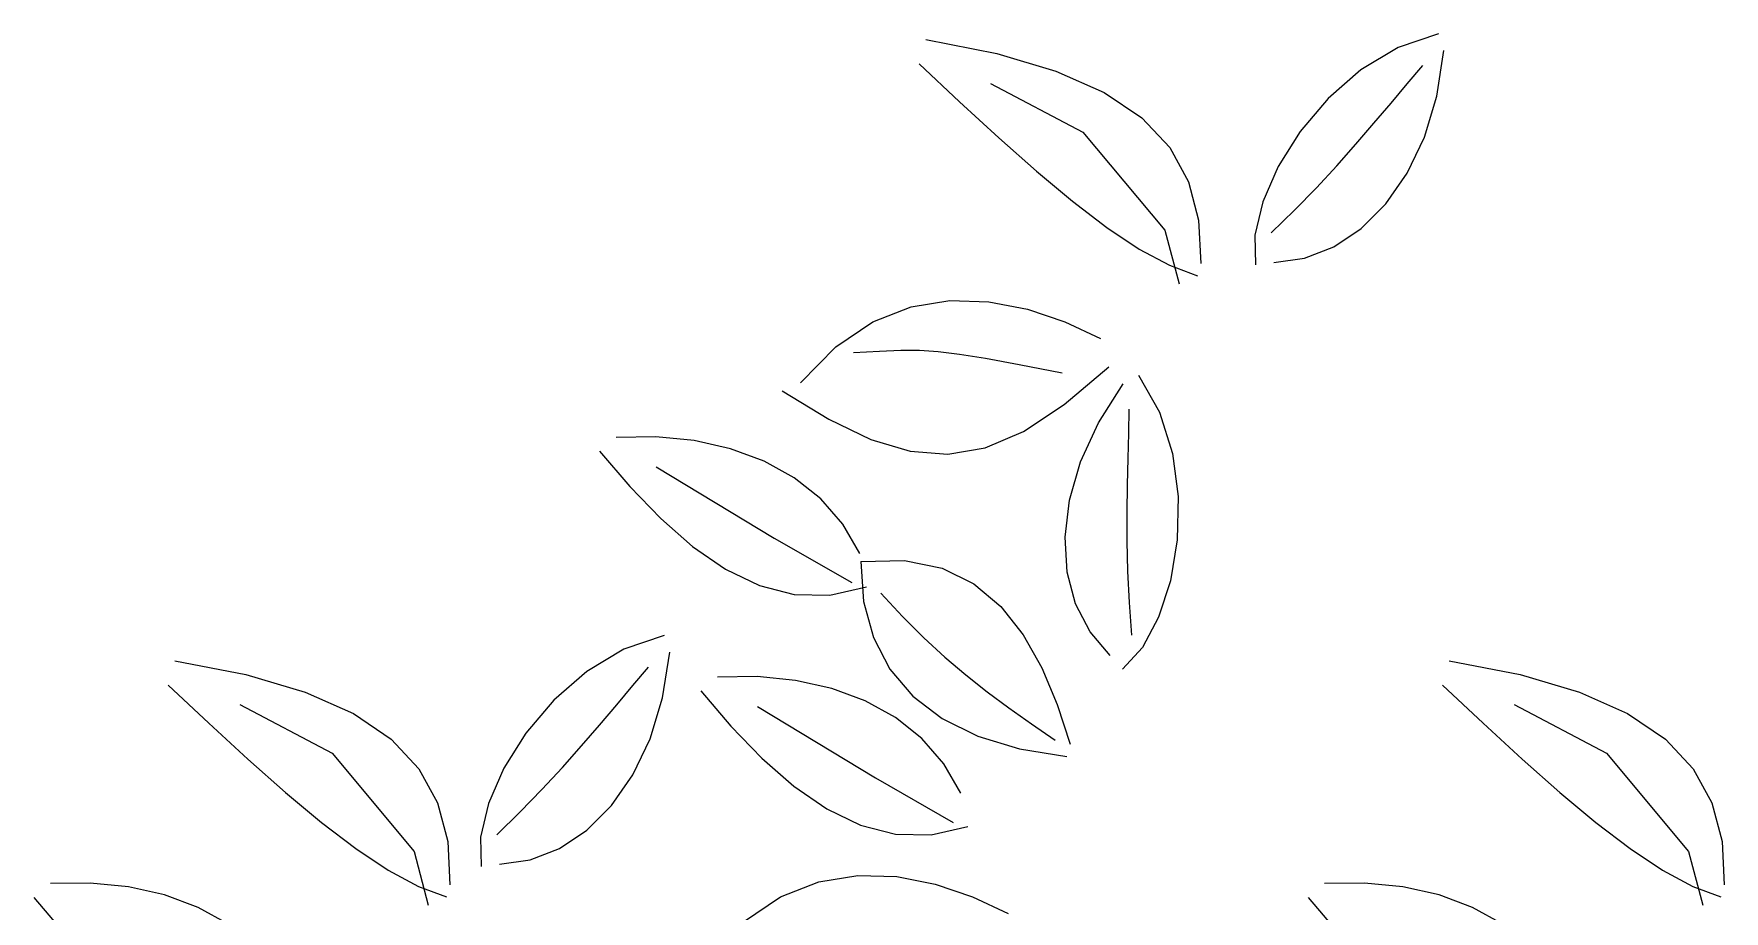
# Model space of a CAD drawing. Header units: millimetres. Extents: x 284148 to 331264, y 78716 to 101523.
# Drawn here: x 315879.7 to 316283, y 86232.5 to 86441.8 of the extents above; entities that cross this region are included whole.
import ezdxf

# ---------------------------------------------------------------- set-up
doc = ezdxf.new("R2010")
doc.units = ezdxf.units.MM

# ---------------------------------------------------------------- blocks, each defined once
blk = doc.blocks.new('A$C4D901EEA')
for p, q in [((375.61, 1823.36), (392.55, 1820.05)), ((497.96, 1824.74), (488.31, 1821.44)), ((392.55, 1820.05), (406.69, 1815.86)), ((488.31, 1821.44), (479.46, 1816.14)), ((497.56, 1809.87), (499.26, 1820.73)), ((374.03, 1817.54), (383.68, 1808.5)), ((406.69, 1815.86), (418.19, 1810.74)), ((479.46, 1816.14), (471.62, 1809.31)), ((490.5, 1812.8), (494.21, 1817.17)), ((391.08, 1812.91), (413.11, 1801.3)), ((486.63, 1808.2), (490.5, 1812.8)), ((383.68, 1808.5), (393.03, 1799.92)), ((418.19, 1810.74), (427.19, 1804.67)), ((471.62, 1809.31), (464.97, 1801.45)), ((482.56, 1803.39), (486.63, 1808.2)), ((494.58, 1800.09), (497.56, 1809.87)), ((427.19, 1804.67), (433.84, 1797.59)), ((478.25, 1798.41), (482.56, 1803.39)), ((393.03, 1799.92), (402.02, 1791.97)), ((413.11, 1801.3), (432.69, 1777.86)), ((464.97, 1801.45), (459.71, 1793.06)), ((490.47, 1791.49), (494.58, 1800.09)), ((433.84, 1797.59), (438.3, 1789.46)), ((473.68, 1793.28), (478.25, 1798.41)), ((402.02, 1791.97), (410.63, 1784.79)), ((459.71, 1793.06), (456.04, 1784.64)), ((468.81, 1788.02), (473.68, 1793.28)), ((485.39, 1784.19), (490.47, 1791.49)), ((438.3, 1789.46), (440.71, 1780.26)), ((463.6, 1782.66), (468.81, 1788.02)), ((410.63, 1784.79), (418.81, 1778.55)), ((456.04, 1784.64), (454.16, 1776.67)), ((458.01, 1777.22), (463.6, 1782.66)), ((479.51, 1778.3), (485.39, 1784.19)), ((418.81, 1778.55), (426.53, 1773.4)), ((440.71, 1780.26), (441.22, 1769.92)), ((432.69, 1777.86), (436.08, 1765.07)), ((454.16, 1776.67), (454.27, 1769.65)), ((472.98, 1773.93), (479.51, 1778.3)), ((426.53, 1773.4), (433.75, 1769.51)), ((458.64, 1770.18), (465.97, 1771.19)), ((465.97, 1771.19), (472.98, 1773.93)), ((433.75, 1769.51), (440.43, 1767.01)), ((362.98, 1755.99), (372.11, 1759.58)), ((372.11, 1759.58), (381.4, 1761.1)), ((381.4, 1761.1), (390.69, 1760.82)), ((390.69, 1760.82), (399.87, 1759.04)), ((399.87, 1759.04), (408.78, 1756.02)), ((354.14, 1750.05), (362.98, 1755.99)), ((408.78, 1756.02), (417.29, 1752.05)), ((345.74, 1741.49), (354.14, 1750.05)), ((358.37, 1748.68), (364.59, 1749.06)), ((364.59, 1749.06), (369.64, 1749.27)), ((369.64, 1749.27), (374.11, 1749.26)), ((374.11, 1749.26), (378.58, 1748.97)), ((378.58, 1748.97), (383.64, 1748.35)), ((383.64, 1748.35), (389.88, 1747.33)), ((389.88, 1747.33), (397.87, 1745.86)), ((397.87, 1745.86), (408.2, 1743.89)), ((408.68, 1736.27), (419.26, 1745.27)), ((426.37, 1743.34), (431.41, 1734.47)), ((341.39, 1739.54), (352.46, 1732.82)), ((416.8, 1731.94), (422.73, 1741.2)), ((398.97, 1729.88), (408.68, 1736.27)), ((424.03, 1729.45), (424.15, 1735.19)), ((431.41, 1734.47), (434.51, 1724.63)), ((352.46, 1732.82), (362.52, 1727.99)), ((412.55, 1722.64), (416.8, 1731.94)), ((311.24, 1728.58), (301.75, 1728.44)), ((320.38, 1727.68), (311.24, 1728.58)), ((329.02, 1725.73), (320.38, 1727.68)), ((362.52, 1727.99), (371.89, 1725.15)), ((389.81, 1725.98), (398.97, 1729.88)), ((423.88, 1723.44), (424.03, 1729.45)), ((297.8, 1725.14), (304.98, 1716.72)), ((337.03, 1722.76), (329.02, 1725.73)), ((344.25, 1718.77), (337.03, 1722.76)), ((371.89, 1725.15), (380.88, 1724.44)), ((380.88, 1724.44), (389.81, 1725.98)), ((409.93, 1713.48), (412.55, 1722.64)), ((423.74, 1717.14), (423.88, 1723.44)), ((434.51, 1724.63), (435.85, 1714.32)), ((311.3, 1721.47), (339.49, 1704.44)), ((350.56, 1713.78), (344.25, 1718.77)), ((304.98, 1716.72), (312.38, 1709.08)), ((423.66, 1710.56), (423.74, 1717.14)), ((435.85, 1714.32), (435.63, 1704.03)), ((355.81, 1707.77), (350.56, 1713.78)), ((408.89, 1704.65), (409.93, 1713.48)), ((423.68, 1703.68), (423.66, 1710.56)), ((312.38, 1709.08), (320, 1702.44)), ((359.86, 1700.78), (355.81, 1707.77)), ((320, 1702.44), (327.85, 1697.06)), ((339.49, 1704.44), (357.97, 1693.8)), ((409.39, 1696.34), (408.89, 1704.65)), ((423.84, 1696.52), (423.68, 1703.68)), ((435.63, 1704.03), (434, 1694.26)), ((360.1, 1698.84), (370.55, 1699.1)), ((360.1, 1698.84), (360.79, 1689.29)), ((370.55, 1699.1), (379.51, 1697.23)), ((327.85, 1697.06), (335.92, 1693.16)), ((379.51, 1697.23), (387.12, 1693.49)), ((411.38, 1688.74), (409.39, 1696.34)), ((424.19, 1689.05), (423.84, 1696.52)), ((434, 1694.26), (431.16, 1685.53)), ((335.92, 1693.16), (344.22, 1691)), ((344.22, 1691), (352.75, 1690.81)), ((352.75, 1690.81), (361.52, 1692.83)), ((364.91, 1691.29), (370.1, 1685.7)), ((387.12, 1693.49), (393.53, 1688.12)), ((360.79, 1689.29), (363.12, 1680.72)), ((393.53, 1688.12), (398.88, 1681.37)), ((414.81, 1682.04), (411.38, 1688.74)), ((424.77, 1681.28), (424.19, 1689.05)), ((370.1, 1685.7), (375.17, 1680.66)), ((419.64, 1676.42), (414.81, 1682.04)), ((431.16, 1685.53), (427.29, 1678.31)), ((303.56, 1677.9), (294.72, 1672.59)), ((313.21, 1681.19), (303.56, 1677.9)), ((363.12, 1680.72), (367.05, 1673.18)), ((375.17, 1680.66), (380.17, 1676.06)), ((398.88, 1681.37), (403.33, 1673.48)), ((427.29, 1678.31), (422.56, 1673.13)), ((196.47, 1675.17), (213.41, 1671.86)), ((312.82, 1666.32), (314.52, 1677.18)), ((380.17, 1676.06), (385.18, 1671.8)), ((500.5, 1675.17), (517.44, 1671.86)), ((213.41, 1671.86), (227.55, 1667.67)), ((294.72, 1672.59), (286.87, 1665.76)), ((305.75, 1669.25), (309.47, 1673.63)), ((335.39, 1671.4), (325.9, 1671.26)), ((344.53, 1670.5), (335.39, 1671.4)), ((353.17, 1668.55), (344.53, 1670.5)), ((367.05, 1673.18), (372.55, 1666.71)), ((385.18, 1671.8), (390.26, 1667.78)), ((403.33, 1673.48), (407.01, 1664.7)), ((517.44, 1671.86), (531.58, 1667.67)), ((194.89, 1669.35), (204.54, 1660.31)), ((227.55, 1667.67), (239.05, 1662.55)), ((286.87, 1665.76), (280.22, 1657.9)), ((301.88, 1664.65), (305.75, 1669.25)), ((309.83, 1656.54), (312.82, 1666.32)), ((321.95, 1667.96), (329.13, 1659.55)), ((361.18, 1665.58), (353.17, 1668.55)), ((372.55, 1666.71), (379.56, 1661.36)), ((390.26, 1667.78), (395.47, 1663.92)), ((498.92, 1669.35), (508.57, 1660.31)), ((531.58, 1667.67), (543.08, 1662.55)), ((211.94, 1664.72), (233.97, 1653.11)), ((239.05, 1662.55), (248.05, 1656.47)), ((297.81, 1659.84), (301.88, 1664.65)), ((335.45, 1664.29), (363.64, 1647.26)), ((368.4, 1661.6), (361.18, 1665.58)), ((374.71, 1656.6), (368.4, 1661.6)), ((395.47, 1663.92), (400.87, 1660.1)), ((407.01, 1664.7), (410.08, 1655.27)), ((515.97, 1664.72), (538, 1653.11)), ((543.08, 1662.55), (552.08, 1656.47)), ((204.54, 1660.31), (213.89, 1651.73)), ((280.22, 1657.9), (274.97, 1649.52)), ((293.51, 1654.86), (297.81, 1659.84)), ((329.13, 1659.55), (336.53, 1651.9)), ((379.56, 1661.36), (388.05, 1657.15)), ((400.87, 1660.1), (406.52, 1656.24)), ((508.57, 1660.31), (517.92, 1651.73)), ((248.05, 1656.47), (254.7, 1649.39)), ((288.94, 1649.73), (293.51, 1654.86)), ((305.72, 1647.94), (309.83, 1656.54)), ((379.96, 1650.6), (374.71, 1656.6)), ((388.05, 1657.15), (397.97, 1654.14)), ((397.97, 1654.14), (409.29, 1652.36)), ((552.08, 1656.47), (558.73, 1649.39)), ((213.89, 1651.73), (222.88, 1643.78)), ((233.97, 1653.11), (253.55, 1629.67)), ((274.97, 1649.52), (271.3, 1641.09)), ((284.06, 1644.47), (288.94, 1649.73)), ((336.53, 1651.9), (344.15, 1645.26)), ((384.01, 1643.6), (379.96, 1650.6)), ((517.92, 1651.73), (526.91, 1643.78)), ((538, 1653.11), (557.58, 1629.67)), ((254.7, 1649.39), (259.16, 1641.27)), ((300.65, 1640.65), (305.72, 1647.94)), ((363.64, 1647.26), (382.12, 1636.62)), ((558.73, 1649.39), (563.19, 1641.27)), ((222.88, 1643.78), (231.49, 1636.6)), ((278.85, 1639.11), (284.06, 1644.47)), ((344.15, 1645.26), (352, 1639.88)), ((526.91, 1643.78), (535.52, 1636.6)), ((259.16, 1641.27), (261.57, 1632.06)), ((271.3, 1641.09), (269.42, 1633.12)), ((273.26, 1633.68), (278.85, 1639.11)), ((294.76, 1634.76), (300.65, 1640.65)), ((352, 1639.88), (360.07, 1635.98)), ((563.19, 1641.27), (565.6, 1632.06)), ((231.49, 1636.6), (239.67, 1630.36)), ((288.24, 1630.39), (294.76, 1634.76)), ((360.07, 1635.98), (368.37, 1633.82)), ((368.37, 1633.82), (376.9, 1633.63)), ((376.9, 1633.63), (385.67, 1635.65)), ((535.52, 1636.6), (543.7, 1630.36)), ((239.67, 1630.36), (247.39, 1625.21)), ((253.55, 1629.67), (256.94, 1616.87)), ((261.57, 1632.06), (262.08, 1621.73)), ((269.42, 1633.12), (269.52, 1626.11)), ((281.23, 1627.64), (288.24, 1630.39)), ((543.7, 1630.36), (551.42, 1625.21)), ((557.58, 1629.67), (560.98, 1616.87)), ((565.6, 1632.06), (566.11, 1621.73)), ((273.89, 1626.64), (281.23, 1627.64)), ((176.25, 1622.14), (166.76, 1622)), ((185.39, 1621.23), (176.25, 1622.14)), ((247.39, 1625.21), (254.61, 1621.31)), ((254.61, 1621.31), (261.29, 1618.82)), ((341, 1618.86), (350.13, 1622.44)), ((350.13, 1622.44), (359.41, 1623.96)), ((359.41, 1623.96), (368.71, 1623.69)), ((368.71, 1623.69), (377.88, 1621.9)), ((377.88, 1621.9), (386.79, 1618.88)), ((480.29, 1622.14), (470.79, 1622)), ((489.42, 1621.23), (480.29, 1622.14)), ((551.42, 1625.21), (558.64, 1621.31)), ((558.64, 1621.31), (565.32, 1618.82)), ((162.81, 1618.7), (169.99, 1610.28)), ((194.03, 1619.29), (185.39, 1621.23)), ((202.04, 1616.32), (194.03, 1619.29)), ((332.16, 1612.92), (341, 1618.86)), ((386.79, 1618.88), (395.3, 1614.91)), ((466.84, 1618.7), (474.03, 1610.28)), ((498.07, 1619.29), (489.42, 1621.23)), ((506.07, 1616.32), (498.07, 1619.29)), ((209.27, 1612.33), (202.04, 1616.32)), ((513.3, 1612.33), (506.07, 1616.32))]:
    blk.add_line(p, q)

msp = doc.modelspace()

# ---------------------------------------------------------------- block references
msp.add_blockref('A$C4D901EEA', (315716.88, 84617.09))

doc.saveas('drawing.dxf')
